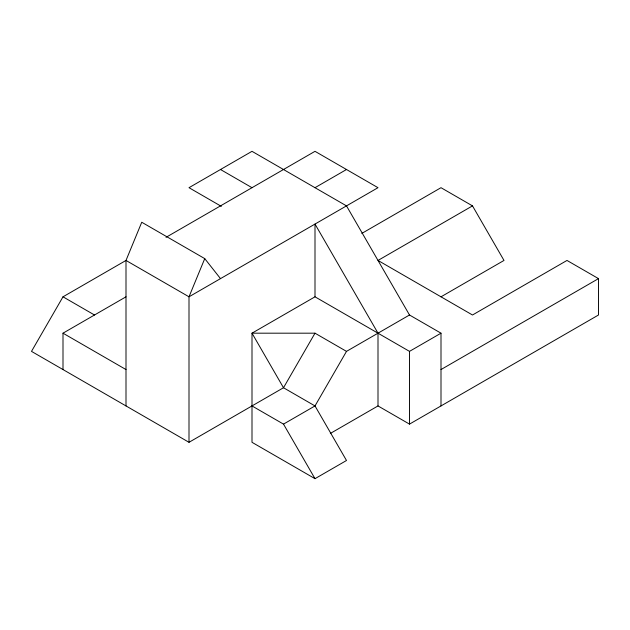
<?xml version="1.0" encoding="UTF-8"?>
<svg xmlns="http://www.w3.org/2000/svg" width="630" height="630" viewBox="0 0 630 630"><rect width="100%" height="100%" fill="white"/><g stroke="black" fill="none" stroke-linecap="round" stroke-linejoin="round"><path stroke-width="0.94" d="M204.75 258.623L189 296.809L189 442.307L31.5 351.375L63 296.817L126 260.442L141.75 222.248L204.75 258.623L220.5 278.625M441 405.933L441 333.183L409.5 315L346.5 351.375L315 333.183L283.5 387.741L189 442.307M346.5 351.375L315 405.933L283.5 424.116L252 405.933M166.013 237.337L315 151.326L378 187.693L189 296.809L126 260.442L126 405.933M63 369.558L63 333.183L126 296.817M315 187.693L346.5 169.509M361.825 233.407L441 187.693L472.5 205.884L504 260.442L441 296.817M441 333.183L409.5 351.375L315 296.817L252 333.183L252 442.307L315 478.674L346.5 460.491L315 405.933L283.5 387.741L252 333.183L315 333.183M472.5 205.884L378 260.442L472.5 315L567 260.442L598.5 278.625L598.5 315L409.5 424.116L378 405.933L330.325 433.456M441 369.558L598.5 278.625M220.5 169.509L252 187.693M221.35 206.372L189 187.693L252 151.326L346.5 205.884L409.5 315M63 296.817L94.5 315M63 333.183L126 369.558M283.5 424.116L315 478.674M409.5 351.375L409.5 424.116M378 405.933L378 333.183L315 224.067L315 296.817"/></g></svg>
